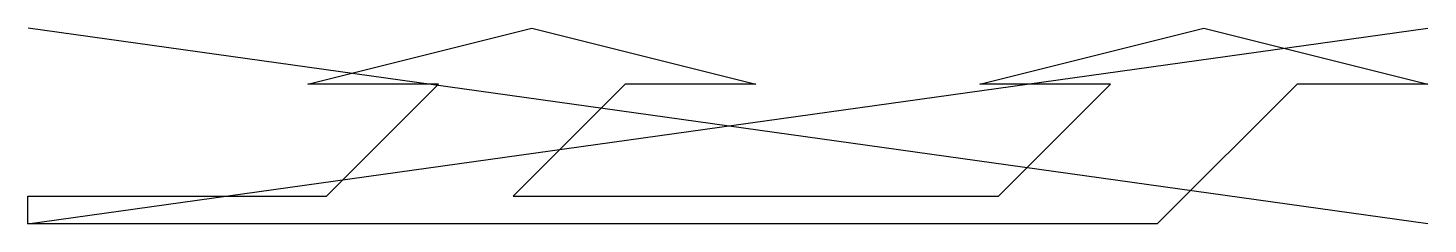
# Model space of a CAD drawing. Header units: metres. Extents: x 0 to 7.5, y -0.08 to 0.98.
import ezdxf

# ---------------------------------------------------------------- set-up
doc = ezdxf.new("R2010")
doc.units = ezdxf.units.M
doc.header["$LTSCALE"] = 0.2

msp = doc.modelspace()

# ---------------------------------------------------------------- linework, layer by layer
for p, q in [((0, -0.075), (7.5, 0.975)), ((7.5, -0.075), (0, 0.975))]:
    msp.add_line(p, q)
at = {"flags": 128}
msp.add_lwpolyline([(5.8, 0.675), (5.1, 0.675), (6.3, 0.975), (7.5, 0.675), (6.8, 0.675), (6.05, -0.075), (0, -0.075), (0, 0.075), (1.6, 0.075), (2.2, 0.675), (1.5, 0.675), (2.7, 0.975), (3.9, 0.675), (3.2, 0.675), (2.6, 0.075), (5.2, 0.075)], close=True, dxfattribs=at)

doc.saveas('drawing.dxf')
